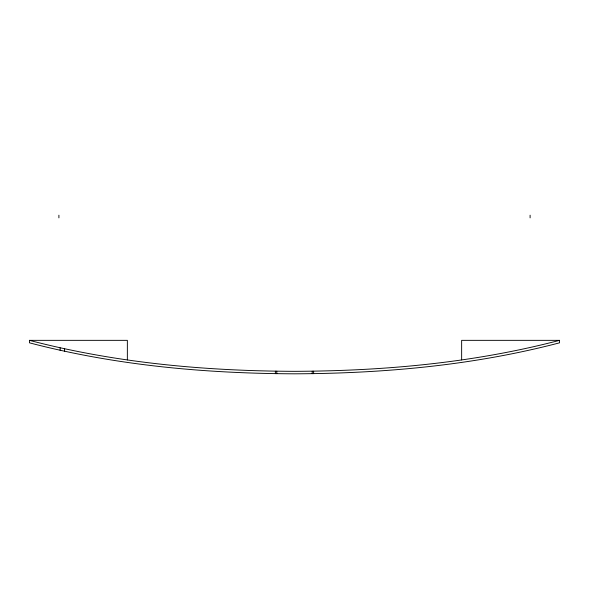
<?xml version="1.0" encoding="UTF-8"?>
<svg xmlns="http://www.w3.org/2000/svg" width="589" height="589" viewBox="0 0 589 589"><rect width="100%" height="100%" fill="white"/><g stroke="black" fill="none" stroke-linecap="round" stroke-linejoin="round"><path stroke-width="0.88" d="M559.55 340.346C473.188 362.964 383.579 370.996 294.5 371.335C205.421 370.996 115.812 362.964 29.45 340.346L29.45 342.827C115.812 365.438 205.421 373.47 294.5 373.816C383.579 373.47 473.188 365.438 559.55 342.827L559.55 340.346L461.643 340.346L461.643 359.931M29.45 340.346L127.357 340.346L127.357 359.931M530.1 215.184L530.1 217.864M313.628 371.195L313.628 373.669M312.229 371.203L312.229 373.684M276.771 371.203L276.771 373.684M275.372 371.195L275.372 373.669M64.599 348.769L64.599 351.25M60.13 347.834L60.13 350.308M58.9 215.184L58.9 217.864"/></g></svg>
